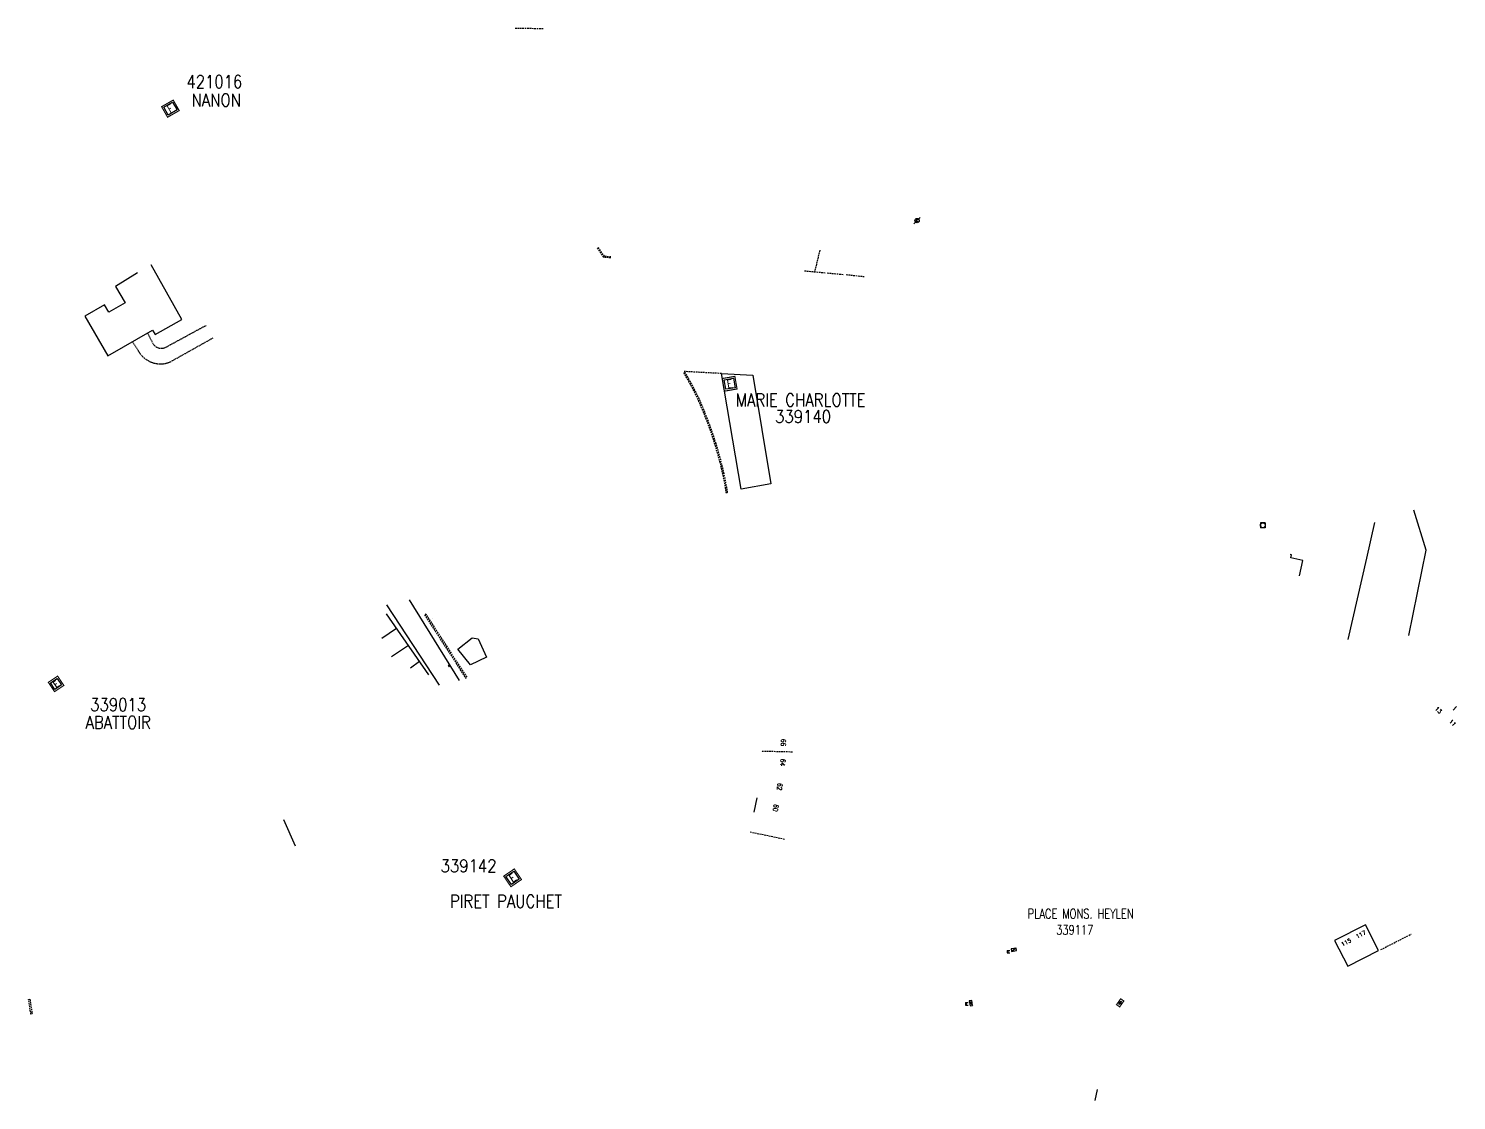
# Model space of a CAD drawing. Header units: millimetres. Extents: x 185001 to 185969, y 128993 to 129990.
# Drawn here: x 185070 to 185515.9, y 129049.1 to 129384 of the extents above; entities that cross this region are included whole.
import ezdxf
from ezdxf.enums import TextEntityAlignment as Align

# ---------------------------------------------------------------- set-up
doc = ezdxf.new("R2010")
doc.units = ezdxf.units.MM
doc.linetypes.add('DASHED', pattern=[0.75, 0.5, -0.25])
doc.layers.get('0').update_dxf_attribs({"linetype": 'CONTINUOUS'})
for name, color, linetype in [('M_200', 7, 'CONTINUOUS'), ('w0001', 6, 'DASHED'), ('w0008', 7, 'CONTINUOUS'), ('w0100', 7, 'CONTINUOUS'), ('w0112', 1, 'DASHED'), ('W0400', 7, 'CONTINUOUS'), ('W0420', 7, 'CONTINUOUS'), ('W0430', 7, 'CONTINUOUS'), ('W0471', 7, 'CONTINUOUS'), ('W0984', 7, 'CONTINUOUS'), ('w0991', 7, 'CONTINUOUS'), ('W1102', 7, 'CONTINUOUS')]:
    doc.layers.add(name, color=color, linetype=linetype)
doc.styles.add('M_ROMANS', font='ROMANS.shx', dxfattribs={"width": 0.75})
doc.styles.get("Standard").update_dxf_attribs({"font": 'romans.shx', "width": 0.85})

# ---------------------------------------------------------------- blocks, each defined once
blk = doc.blocks.new('*U1')
at = {"layer": 'M_200', "color": 0, "linetype": 'Continuous', "const_width": 0.35, "flags": 128}
blk.add_lwpolyline([(4.17, 3.77), (4.17, 0), (0, 0), (0, 3.77)], close=True, dxfattribs=at)
at = {"layer": 'M_200', "color": 0, "linetype": 'Continuous'}
blk.add_lwpolyline([(0.5, 3.27), (3.67, 3.27), (3.67, 0.5), (0.5, 0.5)], close=True, dxfattribs=at)
at = {"layer": 'M_200', "insert": (2.09, 1.88), "char_height": 2.5, "width": 4.1742, "attachment_point": 5}
blk.add_mtext('E', dxfattribs=at)
at = {"layer": 'M_200', "color": 0, "linetype": 'Continuous', "width": 0.85}
for tag, p in [('NUM', (2, 17.06)), ('NOM', (2, 10.65))]:
    blk.add_attdef(tag, text='', height=4, dxfattribs=at).set_placement(p, align=Align.MIDDLE)
at = {"layer": 'M_200', "color": 0, "linetype": 'Continuous', "style": 'M_ROMANS', "width": 0.75, "flags": 3}
for tag, p in [('DEF_LEG', (1.87, -2.99)), ('DEF_COUP', (1.87, -5.49)), ('DEF_TYPE', (1.87, -7.99))]:
    blk.add_attdef(tag, text='', height=1.2, dxfattribs=at).set_placement(p, align=Align.MIDDLE)
blk = doc.blocks.new('M_200_59')
at = {"layer": 'M_200', "color": 0, "linetype": 'Continuous', "const_width": 0.35, "flags": 128}
blk.add_lwpolyline([(4, 4), (4, 0), (0, 0), (0, 4)], close=True, dxfattribs=at)
at = {"layer": 'M_200', "color": 0, "linetype": 'Continuous'}
blk.add_lwpolyline([(0.5, 3.5), (3.5, 3.5), (3.5, 0.5), (0.5, 0.5)], close=True, dxfattribs=at)
at = {"layer": 'M_200', "insert": (2, 2), "char_height": 2.5, "width": 4, "attachment_point": 5}
blk.add_mtext('E', dxfattribs=at)
at = {"layer": 'M_200', "color": 0, "linetype": 'Continuous', "width": 0.85}
for tag, p in [('NUM', (2, 17.06)), ('NOM', (2, 10.65))]:
    blk.add_attdef(tag, text='', height=4, dxfattribs=at).set_placement(p, align=Align.MIDDLE)
at = {"layer": 'M_200', "color": 0, "linetype": 'Continuous', "style": 'M_ROMANS', "width": 0.75, "flags": 3}
for tag, p in [('DEF_LEG', (1.87, -2.99)), ('DEF_COUP', (1.87, -5.49)), ('DEF_TYPE', (1.87, -7.99))]:
    blk.add_attdef(tag, text='', height=1.2, dxfattribs=at).set_placement(p, align=Align.MIDDLE)
blk = doc.blocks.new('*U2')
at = {"layer": 'M_200', "color": 0, "linetype": 'Continuous', "const_width": 0.35, "flags": 128}
blk.add_lwpolyline([(2.25, 1.21), (2.25, 0), (0, 0), (0, 1.21)], close=True, dxfattribs=at)
at = {"layer": 'M_200', "color": 0, "linetype": 'Continuous'}
blk.add_lwpolyline([(0.5, 0.71), (1.75, 0.71), (1.75, 0.5), (0.5, 0.5)], close=True, dxfattribs=at)
at = {"layer": 'M_200', "insert": (1.11, 0.6), "char_height": 0.548, "width": 0.4939, "attachment_point": 5}
blk.add_mtext('E', dxfattribs=at)
at = {"layer": 'M_200', "color": 0, "linetype": 'Continuous', "width": 0.85}
for tag, p in [('NUM', (2, 17.06)), ('NOM', (2, 10.65))]:
    blk.add_attdef(tag, text='', height=4, dxfattribs=at).set_placement(p, align=Align.MIDDLE)
at = {"layer": 'M_200', "color": 0, "linetype": 'Continuous', "style": 'M_ROMANS', "width": 0.75, "flags": 3}
for tag, p in [('DEF_LEG', (1.87, -2.99)), ('DEF_COUP', (1.87, -5.49)), ('DEF_TYPE', (1.87, -7.99))]:
    blk.add_attdef(tag, text='', height=1.2, dxfattribs=at).set_placement(p, align=Align.MIDDLE)
blk = doc.blocks.new('T471')
for p, q in [((-0.333334, 0.333334), (-0.333334, -0.333334)), ((-0.333334, 0.333334), (0.333334, 0.333334)), ((-0.333334, 0), (0, 0)), ((0.500001, 0.500001), (1.000002, 1.000002)), ((-0.500001, -0.500001), (-1.000002, -1.000002)), ((-0.333334, -0.333334), (0.333334, -0.333334))]:
    blk.add_line(p, q)
blk.add_ellipse((0, 0), major_axis=(0.471405, 0.471405), ratio=1, start_param=5.4977871438, end_param=11.780972451)
blk = doc.blocks.new('T420')
for p, q in [((0.75, 0.75), (-0.75, 0.75)), ((-0.75, 0.75), (-0.75, -0.75)), ((0.75, 0.75), (0.75, -0.75)), ((0.75, -0.75), (-0.75, -0.75))]:
    blk.add_line(p, q)
blk.add_ellipse((0, 0), major_axis=(-0.53, 0.53), ratio=1, start_param=3.926991, end_param=10.210176)
blk = doc.blocks.new('*U13')
at = {"flags": 128}
for points in [[(-2.1, 0.54), (-2.23, -0.25)], [(-2.16, 0.15), (-1.77, 0.08)], [(-2.1, 0.54), (-1.31, 0.41)], [(0.8, 0.8), (-0.8, 0.8)], [(-0.8, 0.8), (-0.8, 0)], [(0.8, 0.8), (-0.8, 0)], [(-0.8, 0), (0.8, 0)], [(0.8, 0), (0.8, 0.8)], [(-2.23, -0.25), (-1.44, -0.38)]]:
    blk.add_lwpolyline(points, dxfattribs=at)
blk = doc.blocks.new('*U14')
at = {"flags": 128}
for points in [[(0.8, 0.8), (-0.8, 0.8)], [(-0.8, 0.8), (-0.8, 0)], [(0.8, 0.8), (-0.8, 0)], [(-0.8, 0), (0.8, 0)], [(-0.33, 2.16), (-0.46, 1.37)], [(0.46, 2.03), (-0.33, 2.16)], [(0.07, 2.09), (0, 1.7)], [(0.46, 2.03), (0.33, 1.24)], [(0.8, 0), (0.8, 0.8)]]:
    blk.add_lwpolyline(points, dxfattribs=at)
blk = doc.blocks.new('T400')
for p, q in [((-0.15, 0.3), (0.15, 0.3)), ((-0.15, -0.25), (-0.15, 0.3)), ((-0.15, 0.15), (0.15, 0.15)), ((-0.15, 0), (0.15, 0)), ((0.15, 0.3), (0.15, -0.25)), ((-0.15, -0.15), (0.15, -0.15)), ((-0.15, -0.25), (-0.15, -0.3)), ((-0.15, -0.3), (0.15, -0.3)), ((0.15, -0.3), (0.15, -0.25))]:
    blk.add_line(p, q)
blk = doc.blocks.new('*U35')
at = {"layer": 'M_200', "color": 0, "linetype": 'Continuous', "const_width": 0.35, "flags": 128}
blk.add_lwpolyline([(3.5, 3.5), (3.5, 0), (0, 0), (0, 3.5)], close=True, dxfattribs=at)
at = {"layer": 'M_200', "color": 0, "linetype": 'Continuous'}
blk.add_lwpolyline([(0.5, 3), (3, 3), (3, 0.5), (0.5, 0.5)], close=True, dxfattribs=at)
at = {"layer": 'M_200', "insert": (1.69, 1.72), "char_height": 2, "width": 2.7945, "attachment_point": 5}
blk.add_mtext('E', dxfattribs=at)
at = {"layer": 'M_200', "color": 0, "linetype": 'Continuous', "width": 0.85}
for tag, p in [('NUM', (2, 17.06)), ('NOM', (2, 10.65))]:
    blk.add_attdef(tag, text='', height=4, dxfattribs=at).set_placement(p, align=Align.MIDDLE)
at = {"layer": 'M_200', "color": 0, "linetype": 'Continuous', "style": 'M_ROMANS', "width": 0.75, "flags": 3}
for tag, p in [('DEF_LEG', (1.87, -2.99)), ('DEF_COUP', (1.87, -5.49)), ('DEF_TYPE', (1.87, -7.99))]:
    blk.add_attdef(tag, text='', height=1.2, dxfattribs=at).set_placement(p, align=Align.MIDDLE)

msp = doc.modelspace()

# ---------------------------------------------------------------- linework, layer by layer
at = {"layer": 'w0001', "color": 252, "flags": 128}
for points in [[(185230.68, 129383.98), (185221.82, 129384.05)], [(185308.56, 129157.94), (185298.8, 129158.16)], [(185306.1, 129130.66), (185295.23, 129132.92)]]:
    msp.add_lwpolyline(points, dxfattribs=at)
at = {"layer": 'w0008', "color": 252, "flags": 128}
for points in [[(185188.8, 129205.55), (185204.45, 129180.32)], [(185181.8, 129203.93), (185198.19, 129178.87)]]:
    msp.add_lwpolyline(points, dxfattribs=at)
at = {"layer": 'w0100', "color": 252, "ltscale": 0.5, "flags": 128}
msp.add_lwpolyline([(185104.02, 129307.66), (185097.18, 129303.47), (185097.18, 129303.47), (185100.14, 129298.33), (185095.01, 129295.39), (185093.68, 129297.71), (185087.6, 129294.21), (185094.75, 129281.76), (185108.71, 129289.78), (185109.5, 129288.4), (185117.88, 129293.08), (185108.31, 129310.21)], dxfattribs=at)
at = {"layer": 'w0100', "color": 252, "flags": 128}
for points in [[(185301.84, 129241.73), (185292.55, 129240.15), (185286.36, 129276.23), (185296.2, 129275.7)], [(185482.02, 129091.01), (185491.62, 129095.9), (185487.49, 129104), (185477.85, 129099.1)]]:
    msp.add_lwpolyline(points, close=True, dxfattribs=at)
for points in [[(185501.12, 129194.36), (185506.48, 129221.07), (185502.64, 129233.53)], [(185482.15, 129193.1), (185487.94, 129218.49), (185490.49, 129229.69)], [(185466.95, 129212.99), (185467.96, 129217.77), (185464.26, 129218.59), (185464.47, 129219.54), (185464.02, 129219.64)], [(185297.39, 129143.6), (185296.52, 129139.14)], [(185403.78, 129052.52), (185402.95, 129049.07)]]:
    msp.add_lwpolyline(points, dxfattribs=at)
at = {"layer": 'w0100', "color": 252}
msp.add_lwpolyline([(185208.55, 129193.59, 0, 0, 0), (185205.31, 129197.51, 0, 0, 0), (185208.58, 129200.11, 0, 0, 0), (185204.2, 129207.08, 0, 0, 0), (185195.83, 129199.95, 0.002, 0.002, 0), (185204.09, 129190.05, 0, 0, 0)], format="xyseb", dxfattribs=at)
for points in [[(185194.99, 129182.05), (185181.82, 129201.09), (185181.82, 129201.09)], [(185208.55, 129193.59), (185210.38, 129193.29), (185213.02, 129187.61), (185208.02, 129185.18), (185204.09, 129190.05)]]:
    msp.add_lwpolyline(points, dxfattribs=at)
at = {"layer": 'w0112', "color": 252}
for p, q in [((185070.37, 129080.7), (185071.11, 129076.12)), ((185071.11, 129076.12), (185070.72, 129076.06))]:
    msp.add_line(p, q, dxfattribs=at)
at = {"layer": 'w0112', "color": 252, "flags": 128}
for points in [[(185247.6, 129315.5), (185249.56, 129312.57)], [(185247.86, 129315.68), (185249.74, 129312.87)], [(185251.85, 129312.35), (185249.56, 129312.57)], [(185251.88, 129312.66), (185249.74, 129312.87)], [(185317.08, 129314.79), (185315.48, 129308.04)], [(185312.3, 129308.34), (185318.77, 129307.73)], [(185319.4, 129307.68), (185324.39, 129307.22)], [(185325.33, 129307.16), (185330.94, 129306.56)], [(185286.36, 129276.23), (185274.79, 129276.86)], [(185206.7, 129180.86), (185193.73, 129200.9), (185194.01, 129201.09), (185206.91, 129181.18)]]:
    msp.add_lwpolyline(points, dxfattribs=at)
at = {"layer": 'w0112', "color": 252, "ltscale": 0.5, "flags": 128}
for points in [[(185107.11, 129288.86), (185109, 129285.29, 0.361857), (185112.88, 129284.47), (185125.4, 129291.28)], [(185102.45, 129286.19), (185104.87, 129282.38, 0.360977), (185114.64, 129280.07)]]:
    msp.add_lwpolyline(points, format="xyb", dxfattribs=at)
msp.add_lwpolyline([(185127.58, 129287.32), (185114.64, 129280.07)], dxfattribs=at)
at = {"layer": 'w0112', "color": 252}
for points in [[(185492.35, 129096.22), (185501.78, 129101.05)], [(185070.72, 129076.06), (185069.98, 129080.64), (185070.37, 129080.7)]]:
    msp.add_lwpolyline(points, dxfattribs=at)
msp.add_spline([(185274.54, 129276.51), (185277.48, 129271.26), (185280.24, 129265.25), (185283.21, 129257.39), (185285.38, 129250.24), (185287.31, 129241.96), (185287.86, 129238.82)], degree=3, dxfattribs=at)
msp.add_open_spline([(185274.89, 129276.71), (185275.17, 129276.22), (185275.46, 129275.73), (185276.31, 129274.25), (185276.87, 129273.26), (185278.07, 129271.01), (185278.69, 129269.75), (185279.86, 129267.19), (185280.41, 129265.89), (185281.47, 129263.29), (185281.98, 129261.98), (185283.25, 129258.58), (185283.96, 129256.46), (185285.16, 129252.56), (185285.66, 129250.79), (185286.59, 129247.21), (185287.02, 129245.41), (185287.63, 129242.47), (185287.83, 129241.34), (185288.1, 129239.77), (185288.17, 129239.34), (185288.25, 129238.9)], degree=3, knots=[0, 0, 0, 0, 1.701875, 1.701875, 5.105626, 5.105626, 9.304791, 9.304791, 13.503956, 13.503956, 17.703121, 17.703121, 24.369601, 24.369601, 29.894934, 29.894934, 35.420267, 35.420267, 38.850911, 38.850911, 40.182009, 40.182009, 40.182009, 40.182009], dxfattribs=at)
at = {"layer": 'W1102', "color": 252, "flags": 128}
for points in [[(185184.92, 129196.61), (185180.29, 129193.41)], [(185188.62, 129191.26), (185183.34, 129187.67)], [(185192.08, 129186.25), (185189.22, 129184.21)]]:
    msp.add_lwpolyline(points, dxfattribs=at)
at = {"layer": 'W1102', "color": 252}
for points in [[(185204.09, 129190.05), (185208.55, 129193.59)], [(185515.94, 129172.19), (185514.89, 129171)], [(185149.62, 129136.82), (185153.21, 129128.65)]]:
    msp.add_lwpolyline(points, dxfattribs=at)

# ---------------------------------------------------------------- block references
at = {"layer": 'M_200'}
ref = msp.add_blockref('*U1', (185113.41, 129356.34), dxfattribs=dict(at, rotation=29.71057021949498))
ref.add_attrib('NUM', '421016', dxfattribs={"color": 0, "linetype": 'Continuous', "height": 4, "width": 0.85}).set_placement((185128, 129367.44), align=Align.MIDDLE)
ref.add_attrib('NOM', 'NANON', dxfattribs={"color": 0, "linetype": 'Continuous', "height": 4, "width": 0.85}).set_placement((185128.59, 129361.69), align=Align.MIDDLE)
ref = msp.add_blockref('M_200_59', (185287.31, 129270.73), dxfattribs=dict(at, rotation=9.732412181654082))
ref.add_attrib('NUM', '339140', dxfattribs={"color": 0, "linetype": 'Continuous', "height": 4, "width": 0.85}).set_placement((185311.88, 129262.82), align=Align.MIDDLE)
ref.add_attrib('NOM', 'MARIE CHARLOTTE', dxfattribs={"color": 0, "linetype": 'Continuous', "height": 4, "width": 0.85}).set_placement((185311.11, 129267.98), align=Align.MIDDLE)
at = {"layer": 'M_200', "ltscale": 0.5}
ref = msp.add_blockref('*U35', (185078.09, 129176.82), dxfattribs=dict(at, rotation=33.76422535032441))
ref.add_attrib('NUM', '339013', dxfattribs={"color": 0, "linetype": 'Continuous', "height": 4, "width": 0.85}).set_placement((185097.96, 129172.77), align=Align.MIDDLE)
ref.add_attrib('NOM', 'ABATTOIR', dxfattribs={"color": 0, "linetype": 'Continuous', "height": 4, "width": 0.85}).set_placement((185097.96, 129167.21), align=Align.MIDDLE)
at = {"layer": 'M_200'}
ref = msp.add_blockref('M_200_59', (185220.63, 129115.86), dxfattribs=dict(at, rotation=34.26202867377434))
ref.add_attrib('NUM', '339142', dxfattribs={"color": 0, "linetype": 'Continuous', "height": 4, "width": 0.85}).set_placement((185207.41, 129122.38), align=Align.MIDDLE)
ref.add_attrib('NOM', 'PIRET PAUCHET', dxfattribs={"color": 0, "linetype": 'Continuous', "height": 4, "width": 0.85}).set_placement((185219.07, 129111.31), align=Align.MIDDLE)
ref = msp.add_blockref('*U2', (185410.77, 129078.31), dxfattribs=dict(at, rotation=54.90679018465965))
ref.add_attrib('NUM', '339117', dxfattribs={"color": 0, "linetype": 'Continuous', "height": 3, "width": 0.75}).set_placement((185396.73, 129102.39), align=Align.MIDDLE)
ref.add_attrib('NOM', 'PLACE MONS. HEYLEN', dxfattribs={"color": 0, "linetype": 'Continuous', "height": 3, "width": 0.75}).set_placement((185398.58, 129107.42), align=Align.MIDDLE)
at = {"layer": 'W0400', "rotation": 213.0857541727596}
msp.add_blockref('T400', (185201.44, 129184.89), dxfattribs=at)
at = {"layer": 'W0420', "color": 252, "ltscale": 0.5}
msp.add_blockref('T420', (185455.47, 129228.81), dxfattribs=at)
at = {"layer": 'W0430'}
for name, p, rotation in [('*U13', (185377.78, 129095.78), 9.475553446118195), ('*U14', (185364.69, 129079.54), 99.92012146894734)]:
    msp.add_blockref(name, p, dxfattribs=dict(at, rotation=rotation))
at = {"layer": 'W0471', "color": 252, "ltscale": 0.5}
msp.add_blockref('T471', (185347.49, 129324.03), dxfattribs=at)

# ---------------------------------------------------------------- texts
at = {"layer": 'W0984', "color": 252, "width": 0.85}
for s, rotation, p in [('66', 268.7001, (185305, 129162.09)), ('64', 263.2448, (185304.94, 129155.92)), ('62', 263.2448, (185303.99, 129148.35)), ('60', 262.0894, (185302.78, 129141.74))]:
    msp.add_text(s, height=1.5, rotation=rotation, dxfattribs=at).set_placement(p)
at = {"layer": 'w0991', "color": 252}
for s, p in [('13', (185510.33, 129171.06)), ('11', (185514.76, 129167.08))]:
    msp.add_text(s, height=1.25, rotation=314.8651, dxfattribs=at).set_placement(p, align=Align.MIDDLE_CENTER)
for s, p in [('117', (185486.08, 129100.95)), ('115', (185481.49, 129098.49))]:
    msp.add_text(s, height=1.25, rotation=27.614, dxfattribs=at).set_placement(p, align=Align.MIDDLE)

doc.saveas('drawing.dxf')
